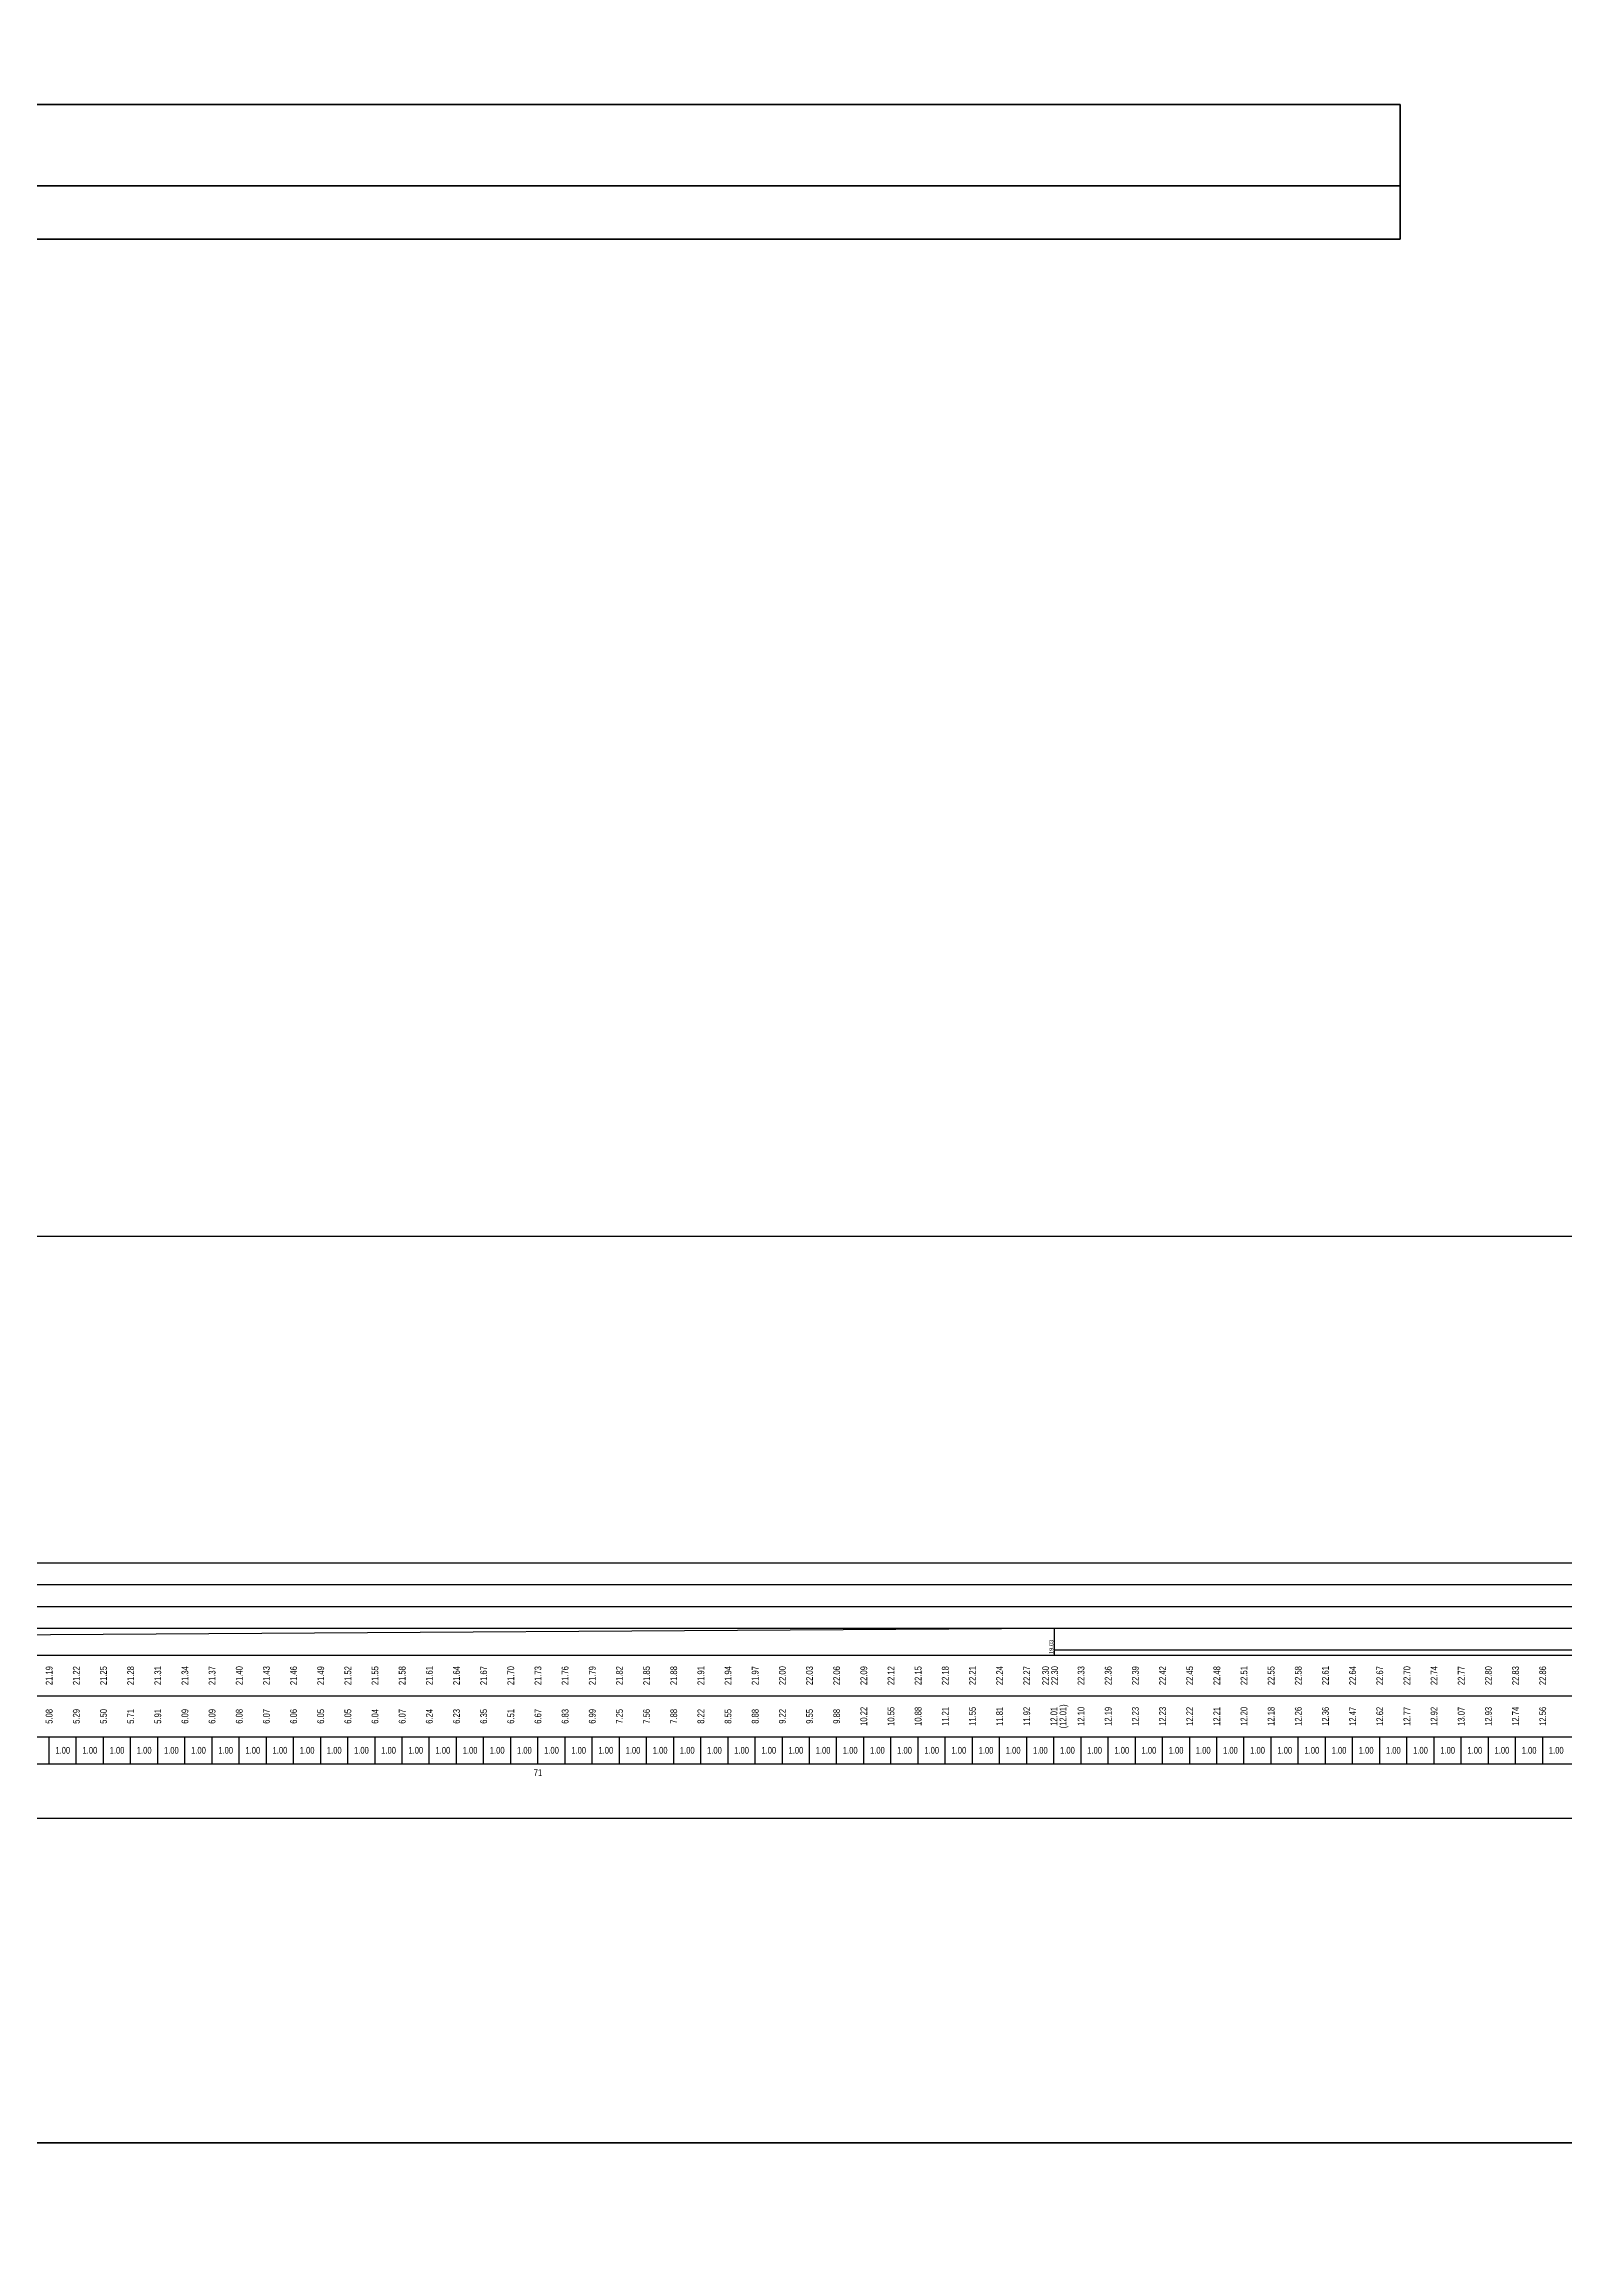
# Model space of a CAD drawing. Header units: millimetres. Extents: x 265754 to 14267433, y -6145605 to 2433772.
# Drawn here: x 6880225 to 6936225, y -109950 to -28662 of the extents above; entities that cross this region are included whole.
import ezdxf
from ezdxf import colors
from ezdxf.entities.mleader import LeaderData, LeaderLine
from ezdxf.enums import TextEntityAlignment as Align
from ezdxf.math import Vec2, Vec3

# ---------------------------------------------------------------- set-up
doc = ezdxf.new("R2010")
doc.units = ezdxf.units.MM
for name, color, linetype, lineweight in [('1-Бетон', 106, 'Continuous', 35), ('ИС_Выноски', 3, 'Continuous', 18), ('ИС_ТаБл', 5, 'Continuous', 35)]:
    doc.layers.add(name, color=color, linetype=linetype, lineweight=lineweight)
for name, color, linetype in [('Красные отметки', 1, 'Continuous'), ('Пикеты', 7, 'Continuous'), ('Таблица', 7, 'Continuous'), ('Черные отметки', 3, 'Continuous')]:
    doc.layers.add(name, color=color, linetype=linetype)
doc.styles.add('0', font='isocpeur.ttf', dxfattribs={"width": 0.8, "oblique": 15})
doc.styles.add('ISOCPEUR', font='isocpeur.ttf', dxfattribs={"width": 0.8, "oblique": 15, "height": 2.5})
doc.styles.get("Standard").update_dxf_attribs({"font": 'arial.ttf'})
doc.dimstyles.new('М400нов', dxfattribs={"dimscale": 400, "dimtxt": 2.5, "dimasz": 2, "dimexe": 1, "dimexo": 1, "dimgap": 0.8, "dimtad": 1, "dimdec": 0, "dimzin": 0, "dimdsep": 46, "dimtxsty": '0', "dimblk": 'OBLIQUE', "dimcen": 0.09, "dimdle": 1, "dimclrd": 256, "dimclre": 256, "dimclrt": 256, "dimadec": 4, "dimazin": 0, "dimtfac": 1, "dimtdec": 0, "dimtmove": 1, "dimatfit": 2, "dimfxl": 1, "dimtolj": 1, "dimtzin": 0, "dimlwd": -1, "dimarcsym": 0})

# ---------------------------------------------------------------- blocks, each defined once
blk = doc.blocks.new('_None')
blk = doc.blocks.new('*D292')
at = {"layer": '1-Бетон', "transparency": 16777216}
blk.add_line((6933750, -658489), (6934314, -664008), dxfattribs=at)
blk.add_solid([(6934447, -663994), (6934182, -664022), (6934396, -664804)], dxfattribs=at)
at = {"layer": 'Defpoints', "color": 0, "transparency": 16777216}
for p in [(6853074, 131052), (6934396, -664804)]:
    blk.add_point(p, dxfattribs=at)
at = {"layer": '1-Бетон', "transparency": 16777216, "insert": (6934808, -660767), "char_height": 1000, "attachment_point": 5, "rotation": 275.83435, "style": '0'}
blk.add_mtext('\\A1;R800000', dxfattribs=at)
blk = doc.blocks.new('мост план кальмиус')
at = {"layer": 'ИС_Выноски'}
ml = blk.add_multileader_mtext('Standard', dxfattribs=at)
ml.set_content('Ось ростверка опоры ОК6 ПК 71+26,32', color=256, style='ISOCPEUR')
ml.set_leader_properties(color=256, linetype='ByLayer')
ml.set_arrow_properties(name='NONE')
ml.build(insert=Vec2(0, 0))
ml.multileader.update_dxf_attribs({"text_left_attachment_type": 6, "text_right_attachment_type": 6, "dogleg_length": 0.36, "arrow_head_size": 600, "scale": 200})
ctx = ml.context
ctx.base_point, ctx.scale, ctx.char_height, ctx.arrow_head_size, ctx.landing_gap_size, ctx.plane_origin, ctx.plane_x_axis, ctx.plane_y_axis = Vec3(73245.4, -32330.6), 200, 1200, 600, 125, Vec3(80241.1, -7446.2), Vec3(0, 1), Vec3(-1, 0)
ctx.left_attachment, ctx.right_attachment, ctx.text_align_type = 6, 6, 1
notes = []
notes.append((ctx, [(1, (1, 1, 0), (73245.4, -15820.4), (0, -1), 161, [(1, [(73245.4, -14402.4)], 0, [])])]))
ctx.mtext.insert, ctx.mtext.text_direction, ctx.mtext.rotation, ctx.mtext.width, ctx.mtext.alignment, ctx.mtext.flow_direction = Vec3(71805.4, -24156), Vec3(0, 1), 1.5707963, 17109.09, 2, 5
ml = blk.add_multileader_mtext('Standard', dxfattribs=at)
ml.set_content('Ось опоры ОП5 \\PПК 71+4,24', color=256, style='ISOCPEUR')
ml.set_leader_properties(color=256, linetype='ByLayer')
ml.set_arrow_properties(name='NONE')
ml.build(insert=Vec2(0, 0))
ml.multileader.update_dxf_attribs({"text_left_attachment_type": 6, "text_right_attachment_type": 6, "dogleg_length": 0.36, "arrow_head_size": 600, "scale": 200})
ctx = ml.context
ctx.base_point, ctx.scale, ctx.char_height, ctx.arrow_head_size, ctx.landing_gap_size, ctx.plane_origin, ctx.plane_x_axis, ctx.plane_y_axis = Vec3(49544.5, -27905.8), 200, 1200, 600, 125, Vec3(56540.2, -9400.5), Vec3(0, 1), Vec3(-1, 0)
ctx.left_attachment, ctx.right_attachment, ctx.text_align_type = 6, 6, 1
notes.append((ctx, [(1, (1, 1, 0), (49544.5, -18211.7), (0, -1), 161, [(1, [(49544.5, -16236.4)], 0, [])])]))
ctx.mtext.insert, ctx.mtext.text_direction, ctx.mtext.rotation, ctx.mtext.width, ctx.mtext.alignment, ctx.mtext.flow_direction = Vec3(48104.5, -23139.3), Vec3(0, 1), 1.5707963, 10620.215, 2, 5
for ctx, leaders in notes:
    for number, flags, end, landing, length, lines in leaders:
        leader = LeaderData()
        leader.index, (leader.has_last_leader_line, leader.has_dogleg_vector, leader.attachment_direction) = number, flags
        leader.last_leader_point, leader.dogleg_vector, leader.dogleg_length = Vec3(end), Vec3(landing), length
        for number, points, colour, breaks in lines:
            line = LeaderLine()
            line.index, line.vertices, line.color, line.breaks = number, Vec3.list(points), colors.encode_raw_color(colour), breaks
            leader.lines.append(line)
        ctx.leaders.append(leader)

msp = doc.modelspace()

# ---------------------------------------------------------------- linework, layer by layer
at = {"color": 1}
msp.add_lwpolyline([(6546658.009, 91146.6249), (7115680.6605, 91146.6249), (7115680.6605, -72566.6945), (6546658.009, -72566.6945)], close=True, dxfattribs=at)
at = {"layer": '1-Бетон', "color": 6}
msp.add_lwpolyline([(6532385.7521, 97510.8397), (7457736.6859, 97510.8397), (7457736.6859, -105940.3832), (6532385.7521, -105940.3832)], close=True, dxfattribs=at)
at = {"layer": 'ИС_ТаБл'}
for p, q in [((6766243.5233, -30884.1617), (6930166.0922, -30884.1617)), ((6766243.5233, -35838.5693), (6930166.0922, -35838.5693))]:
    msp.add_line(p, q, dxfattribs=at)
at = {"layer": 'ИС_ТаБл', "ltscale": 1000}
msp.add_line((6930166.0922, -33884.1617), (6766243.5233, -33884.1617), dxfattribs=at)
at = {"layer": 'ИС_ТаБл'}
msp.add_lwpolyline([(6930166.0922, -30884.1617), (6930166.0922, -35838.5693)], dxfattribs=at)
at = {"layer": 'Красные отметки', "linetype": 'Continuous'}
for p, q in [((6761841.5182, -87983.4055), (6917436.7226, -86983.4055)), ((6917436.7226, -87983.4055), (6917436.7226, -86983.4055)), ((6917436.7226, -87783.4055), (6998408.6098, -87783.4055))]:
    msp.add_line(p, q, dxfattribs=at)
at = {"layer": 'Таблица', "linetype": 'Continuous'}
for p, q in [((6598408.6098, -84583.4055), (6998408.6098, -84583.4055)), ((6598408.6098, -85383.4055), (6998408.6098, -85383.4055)), ((6598408.6098, -86183.4055), (6998408.6098, -86183.4055)), ((6598408.6098, -86983.4055), (6998408.6098, -86983.4055)), ((6598408.6098, -87983.4055), (6998408.6098, -87983.4055)), ((6598408.6098, -89483.4055), (6998408.6098, -89483.4055)), ((6598408.6098, -90983.4055), (6998408.6098, -90983.4055)), ((6598408.6098, -91983.4055), (6998408.6098, -91983.4055)), ((6598408.6098, -93983.4055), (6998408.6098, -93983.4055))]:
    msp.add_line(p, q, dxfattribs=at)
at = {"layer": 'Черные отметки', "linetype": 'Continuous'}
for p, q in [((6880408.6098, -91983.4055), (6880408.6098, -90983.4055)), ((6881408.6098, -91983.4055), (6881408.6098, -90983.4055)), ((6882408.6098, -91983.4055), (6882408.6098, -90983.4055)), ((6883408.6098, -91983.4055), (6883408.6098, -90983.4055)), ((6884408.6098, -91983.4055), (6884408.6098, -90983.4055)), ((6885408.6098, -91983.4055), (6885408.6098, -90983.4055)), ((6886408.6098, -91983.4055), (6886408.6098, -90983.4055)), ((6887408.6098, -91983.4055), (6887408.6098, -90983.4055)), ((6888408.6098, -91983.4055), (6888408.6098, -90983.4055)), ((6889408.6098, -91983.4055), (6889408.6098, -90983.4055)), ((6890408.6098, -91983.4055), (6890408.6098, -90983.4055)), ((6891408.6098, -91983.4055), (6891408.6098, -90983.4055)), ((6892408.6098, -91983.4055), (6892408.6098, -90983.4055)), ((6893408.6098, -91983.4055), (6893408.6098, -90983.4055)), ((6894408.6098, -91983.4055), (6894408.6098, -90983.4055)), ((6895408.6098, -91983.4055), (6895408.6098, -90983.4055)), ((6896408.6098, -91983.4055), (6896408.6098, -90983.4055)), ((6897408.6098, -91983.4055), (6897408.6098, -90983.4055)), ((6898408.6098, -91983.4055), (6898408.6098, -90983.4055)), ((6899408.6098, -91983.4055), (6899408.6098, -90983.4055)), ((6900408.6098, -91983.4055), (6900408.6098, -90983.4055)), ((6901408.6098, -91983.4055), (6901408.6098, -90983.4055)), ((6902408.6098, -91983.4055), (6902408.6098, -90983.4055)), ((6903408.6098, -91983.4055), (6903408.6098, -90983.4055)), ((6904408.6098, -91983.4055), (6904408.6098, -90983.4055)), ((6905408.6098, -91983.4055), (6905408.6098, -90983.4055)), ((6906408.6098, -91983.4055), (6906408.6098, -90983.4055)), ((6907408.6098, -91983.4055), (6907408.6098, -90983.4055)), ((6908408.6098, -91983.4055), (6908408.6098, -90983.4055)), ((6909408.6098, -91983.4055), (6909408.6098, -90983.4055)), ((6910408.6098, -91983.4055), (6910408.6098, -90983.4055)), ((6911408.6098, -91983.4055), (6911408.6098, -90983.4055)), ((6912408.6098, -91983.4055), (6912408.6098, -90983.4055)), ((6913408.6098, -91983.4055), (6913408.6098, -90983.4055)), ((6914408.6098, -91983.4055), (6914408.6098, -90983.4055)), ((6915408.6098, -91983.4055), (6915408.6098, -90983.4055)), ((6916408.6098, -91983.4055), (6916408.6098, -90983.4055)), ((6917408.6098, -91983.4055), (6917408.6098, -90983.4055)), ((6918408.6098, -91983.4055), (6918408.6098, -90983.4055)), ((6919408.6098, -91983.4055), (6919408.6098, -90983.4055)), ((6920408.6098, -91983.4055), (6920408.6098, -90983.4055)), ((6921408.6098, -91983.4055), (6921408.6098, -90983.4055)), ((6922408.6098, -91983.4055), (6922408.6098, -90983.4055)), ((6923408.6098, -91983.4055), (6923408.6098, -90983.4055)), ((6924408.6098, -91983.4055), (6924408.6098, -90983.4055)), ((6925408.6098, -91983.4055), (6925408.6098, -90983.4055)), ((6926408.6098, -91983.4055), (6926408.6098, -90983.4055)), ((6927408.6098, -91983.4055), (6927408.6098, -90983.4055)), ((6928408.6098, -91983.4055), (6928408.6098, -90983.4055)), ((6929408.6098, -91983.4055), (6929408.6098, -90983.4055)), ((6930408.6098, -91983.4055), (6930408.6098, -90983.4055)), ((6931408.6098, -91983.4055), (6931408.6098, -90983.4055)), ((6932408.6098, -91983.4055), (6932408.6098, -90983.4055)), ((6933408.6098, -91983.4055), (6933408.6098, -90983.4055)), ((6934408.6098, -91983.4055), (6934408.6098, -90983.4055)), ((6935408.6098, -91983.4055), (6935408.6098, -90983.4055))]:
    msp.add_line(p, q, dxfattribs=at)

# ---------------------------------------------------------------- block references
at = {"layer": '1-Бетон'}
msp.add_blockref('мост план кальмиус', (6853073.53, -668947.9294), dxfattribs=at)

# ---------------------------------------------------------------- texts
at = {"layer": 'Красные отметки', "linetype": 'Continuous', "width": 0.8}
msp.add_text('19.03', height=150, rotation=90.000002493, dxfattribs=at).set_placement((6917386.7226, -87937.951))
for s, p in [('21.19', (6880408.6098, -88733.4055)), ('21.22', (6881408.6098, -88733.4055)), ('21.25', (6882408.6098, -88733.4055)), ('21.28', (6883408.6098, -88733.4055)), ('21.31', (6884408.6098, -88733.4055)), ('21.34', (6885408.6098, -88733.4055)), ('21.37', (6886408.6098, -88733.4055)), ('21.40', (6887408.6098, -88733.4055)), ('21.43', (6888408.6098, -88733.4055)), ('21.46', (6889408.6098, -88733.4055)), ('21.49', (6890408.6098, -88733.4055)), ('21.52', (6891408.6098, -88733.4055)), ('21.55', (6892408.6098, -88733.4055)), ('21.58', (6893408.6098, -88733.4055)), ('21.61', (6894408.6098, -88733.4055)), ('21.64', (6895408.6098, -88733.4055)), ('21.67', (6896408.6098, -88733.4055)), ('21.70', (6897408.6098, -88733.4055)), ('21.73', (6898408.6098, -88733.4055)), ('21.76', (6899408.6098, -88733.4055)), ('21.79', (6900408.6098, -88733.4055)), ('21.82', (6901408.6098, -88733.4055)), ('21.85', (6902408.6098, -88733.4055)), ('21.88', (6903408.6098, -88733.4055)), ('21.91', (6904408.6098, -88733.4055)), ('21.94', (6905408.6098, -88733.4055)), ('21.97', (6906408.6098, -88733.4055)), ('22.00', (6907408.6098, -88733.4055)), ('22.03', (6908408.6098, -88733.4055)), ('22.06', (6909408.6098, -88733.4055)), ('22.09', (6910408.6098, -88733.4055)), ('22.12', (6911408.6098, -88733.4055)), ('22.15', (6912408.6098, -88733.4055)), ('22.18', (6913408.6098, -88733.4055)), ('22.21', (6914408.6098, -88733.4055)), ('22.24', (6915408.6098, -88733.4055)), ('22.27', (6916408.6098, -88733.4055)), ('22.30', (6917103.3893, -88733.4055)), ('22.30', (6917436.7226, -88733.4055)), ('22.33', (6918408.6098, -88733.4055)), ('22.36', (6919408.6098, -88733.4055)), ('22.39', (6920408.6098, -88733.4055)), ('22.42', (6921408.6098, -88733.4055)), ('22.45', (6922408.6098, -88733.4055)), ('22.48', (6923408.6098, -88733.4055)), ('22.51', (6924408.6098, -88733.4055)), ('22.55', (6925408.6098, -88733.4055)), ('22.58', (6926408.6098, -88733.4055)), ('22.61', (6927408.6098, -88733.4055)), ('22.64', (6928408.6098, -88733.4055)), ('22.67', (6929408.6098, -88733.4055)), ('22.70', (6930408.6098, -88733.4055)), ('22.74', (6931408.6098, -88733.4055)), ('22.77', (6932408.6098, -88733.4055)), ('22.80', (6933408.6098, -88733.4055)), ('22.83', (6934408.6098, -88733.4055)), ('22.86', (6935408.6098, -88733.4055))]:
    msp.add_text(s, height=250, rotation=90.000002493, dxfattribs=at).set_placement(p, align=Align.MIDDLE_CENTER)
at = {"layer": 'Пикеты', "linetype": 'Continuous', "width": 0.8}
msp.add_text('71', height=250, dxfattribs=at).set_placement((6898408.6098, -92429.9288), align=Align.CENTER)
at = {"layer": 'Черные отметки', "linetype": 'Continuous', "width": 0.8}
for s, p in [('5.08', (6880408.6098, -90233.4055)), ('5.29', (6881408.6098, -90233.4055)), ('5.50', (6882408.6098, -90233.4055)), ('5.71', (6883408.6098, -90233.4055)), ('5.91', (6884408.6098, -90233.4055)), ('6.09', (6885408.6098, -90233.4055)), ('6.09', (6886408.6098, -90233.4055)), ('6.08', (6887408.6098, -90233.4055)), ('6.07', (6888408.6098, -90233.4055)), ('6.06', (6889408.6098, -90233.4055)), ('6.05', (6890408.6098, -90233.4055)), ('6.05', (6891408.6098, -90233.4055)), ('6.04', (6892408.6098, -90233.4055)), ('6.07', (6893408.6098, -90233.4055)), ('6.24', (6894408.6098, -90233.4055)), ('6.23', (6895408.6098, -90233.4055)), ('6.35', (6896408.6098, -90233.4055)), ('6.51', (6897408.6098, -90233.4055)), ('6.67', (6898408.6098, -90233.4055)), ('6.83', (6899408.6098, -90233.4055)), ('6.99', (6900408.6098, -90233.4055)), ('7.25', (6901408.6098, -90233.4055)), ('7.56', (6902408.6098, -90233.4055)), ('7.88', (6903408.6098, -90233.4055)), ('8.22', (6904408.6098, -90233.4055)), ('8.55', (6905408.6098, -90233.4055)), ('8.88', (6906408.6098, -90233.4055)), ('9.22', (6907408.6098, -90233.4055)), ('9.55', (6908408.6098, -90233.4055)), ('9.88', (6909408.6098, -90233.4055)), ('10.22', (6910408.6098, -90233.4055)), ('10.55', (6911408.6098, -90233.4055)), ('10.88', (6912408.6098, -90233.4055)), ('11.21', (6913408.6098, -90233.4055)), ('11.55', (6914408.6098, -90233.4055)), ('11.81', (6915408.6098, -90233.4055)), ('11.92', (6916408.6098, -90233.4055)), ('12.01', (6917408.6098, -90233.4055)), ('(12.01)', (6917741.9431, -90233.4055)), ('12.10', (6918408.6098, -90233.4055)), ('12.19', (6919408.6098, -90233.4055)), ('12.23', (6920408.6098, -90233.4055)), ('12.23', (6921408.6098, -90233.4055)), ('12.22', (6922408.6098, -90233.4055)), ('12.21', (6923408.6098, -90233.4055)), ('12.20', (6924408.6098, -90233.4055)), ('12.18', (6925408.6098, -90233.4055)), ('12.26', (6926408.6098, -90233.4055)), ('12.36', (6927408.6098, -90233.4055)), ('12.47', (6928408.6098, -90233.4055)), ('12.62', (6929408.6098, -90233.4055)), ('12.77', (6930408.6098, -90233.4055)), ('12.92', (6931408.6098, -90233.4055)), ('13.07', (6932408.6098, -90233.4055)), ('12.93', (6933408.6098, -90233.4055)), ('12.74', (6934408.6098, -90233.4055)), ('12.56', (6935408.6098, -90233.4055))]:
    msp.add_text(s, height=250, rotation=90.000002493, dxfattribs=at).set_placement(p, align=Align.MIDDLE_CENTER)
for p in [(6880908.6098, -91483.4055), (6881908.6098, -91483.4055), (6882908.6098, -91483.4055), (6883908.6098, -91483.4055), (6884908.6098, -91483.4055), (6885908.6098, -91483.4055), (6886908.6098, -91483.4055), (6887908.6098, -91483.4055), (6888908.6098, -91483.4055), (6889908.6098, -91483.4055), (6890908.6098, -91483.4055), (6891908.6098, -91483.4055), (6892908.6098, -91483.4055), (6893908.6098, -91483.4055), (6894908.6098, -91483.4055), (6895908.6098, -91483.4055), (6896908.6098, -91483.4055), (6897908.6098, -91483.4055), (6898908.6098, -91483.4055), (6899908.6098, -91483.4055), (6900908.6098, -91483.4055), (6901908.6098, -91483.4055), (6902908.6098, -91483.4055), (6903908.6098, -91483.4055), (6904908.6098, -91483.4055), (6905908.6098, -91483.4055), (6906908.6098, -91483.4055), (6907908.6098, -91483.4055), (6908908.6098, -91483.4055), (6909908.6098, -91483.4055), (6910908.6098, -91483.4055), (6911908.6098, -91483.4055), (6912908.6098, -91483.4055), (6913908.6098, -91483.4055), (6914908.6098, -91483.4055), (6915908.6098, -91483.4055), (6916908.6098, -91483.4055), (6917908.6098, -91483.4055), (6918908.6098, -91483.4055), (6919908.6098, -91483.4055), (6920908.6098, -91483.4055), (6921908.6098, -91483.4055), (6922908.6098, -91483.4055), (6923908.6098, -91483.4055), (6924908.6098, -91483.4055), (6925908.6098, -91483.4055), (6926908.6098, -91483.4055), (6927908.6098, -91483.4055), (6928908.6098, -91483.4055), (6929908.6098, -91483.4055), (6930908.6098, -91483.4055), (6931908.6098, -91483.4055), (6932908.6098, -91483.4055), (6933908.6098, -91483.4055), (6934908.6098, -91483.4055), (6935908.6098, -91483.4055)]:
    msp.add_text('1.00', height=250, dxfattribs=at).set_placement(p, align=Align.MIDDLE_CENTER)

# ---------------------------------------------------------------- dimensions: what is measured, and where the dimension line sits
at = {"layer": '1-Бетон'}
dim = msp.add_radius_dim(center=(6853073.53, 131052.1027), mpoint=(6934395.7587, -664803.8808), dimstyle='М400нов', override={"dimsah": 1}, dxfattribs=at)
dim.commit()
dim.dimension.update_dxf_attribs({"geometry": '*D292', "text_midpoint": (6933991.7931, -660850.4916), "dimtype": 164})

# ---------------------------------------------------------------- leaders
at = {"layer": 'ИС_Выноски'}
ml = msp.add_multileader_mtext('Standard', dxfattribs=at)
ml.set_content('Ось ростверка опоры ОК6 ПК 71+26,32', color=256, style='ISOCPEUR')
ml.set_leader_properties(color=256, linetype='ByLayer')
ml.set_arrow_properties(name='NONE')
ml.build(insert=Vec2(0, 0))
ml.multileader.update_dxf_attribs({"text_left_attachment_type": 6, "text_right_attachment_type": 6, "dogleg_length": 0.36, "arrow_head_size": 600, "scale": 200})
ctx = ml.context
ctx.base_point, ctx.scale, ctx.char_height, ctx.arrow_head_size, ctx.landing_gap_size, ctx.plane_origin, ctx.plane_x_axis, ctx.plane_y_axis = Vec3(6926318.9416, -502635.447), 200, 1200, 600, 125, Vec3(6933314.6181, -477751.0722), Vec3(0, 1), Vec3(-1, 0)
ctx.left_attachment, ctx.right_attachment, ctx.text_align_type = 6, 6, 1
notes = []
notes.append((ctx, [(1, (1, 1, 0), (6926318.9416, -486125.3273), (0, -1), 161.0417, [(1, [(6926318.9416, -484707.3191)], 0, [])])]))
ctx.mtext.insert, ctx.mtext.text_direction, ctx.mtext.rotation, ctx.mtext.width, ctx.mtext.alignment, ctx.mtext.flow_direction = Vec3(6924878.9416, -494460.908), Vec3(0, 1), 1.5707963268, 17109.090455, 2, 5
ml = msp.add_multileader_mtext('Standard', dxfattribs=at)
ml.set_content('Ось ростверка опоры ОК6 ПК 71+26,32', color=256, style='ISOCPEUR')
ml.set_leader_properties(color=256, linetype='ByLayer')
ml.set_arrow_properties(name='NONE')
ml.build(insert=Vec2(0, 0))
ml.multileader.update_dxf_attribs({"text_left_attachment_type": 6, "text_right_attachment_type": 6, "dogleg_length": 0.36, "arrow_head_size": 600, "scale": 200})
ctx = ml.context
ctx.base_point, ctx.scale, ctx.char_height, ctx.arrow_head_size, ctx.landing_gap_size, ctx.plane_origin, ctx.plane_x_axis, ctx.plane_y_axis = Vec3(6926318.9416, -628459.9767), 200, 1200, 600, 125, Vec3(6933314.6181, -603575.6019), Vec3(0, 1), Vec3(-1, 0)
ctx.left_attachment, ctx.right_attachment, ctx.text_align_type = 6, 6, 1
notes.append((ctx, [(1, (1, 1, 0), (6926318.9416, -611949.8569), (0, -1), 161.0417, [(1, [(6926318.9416, -610531.8488)], 0, [])])]))
ctx.mtext.insert, ctx.mtext.text_direction, ctx.mtext.rotation, ctx.mtext.width, ctx.mtext.alignment, ctx.mtext.flow_direction = Vec3(6924878.9416, -620285.4377), Vec3(0, 1), 1.5707963268, 17109.090455, 2, 5
ml = msp.add_multileader_mtext('Standard', dxfattribs=at)
ml.set_content('Ось опоры ОП5 \\PПК 71+4,24', color=256, style='ISOCPEUR')
ml.set_leader_properties(color=256, linetype='ByLayer')
ml.set_arrow_properties(name='NONE')
ml.build(insert=Vec2(0, 0))
ml.multileader.update_dxf_attribs({"text_left_attachment_type": 6, "text_right_attachment_type": 6, "dogleg_length": 0.36, "arrow_head_size": 600, "scale": 200})
ctx = ml.context
ctx.base_point, ctx.scale, ctx.char_height, ctx.arrow_head_size, ctx.landing_gap_size, ctx.plane_origin, ctx.plane_x_axis, ctx.plane_y_axis = Vec3(6902618.0758, -498210.7284), 200, 1200, 600, 125, Vec3(6909613.7524, -479705.4074), Vec3(0, 1), Vec3(-1, 0)
ctx.left_attachment, ctx.right_attachment, ctx.text_align_type = 6, 6, 1
notes.append((ctx, [(1, (1, 1, 0), (6902618.0758, -488516.6086), (0, -1), 161.0417, [(1, [(6902618.0758, -486541.2457)], 0, [])])]))
ctx.mtext.insert, ctx.mtext.text_direction, ctx.mtext.rotation, ctx.mtext.width, ctx.mtext.alignment, ctx.mtext.flow_direction = Vec3(6901178.0758, -493444.1894), Vec3(0, 1), 1.5707963268, 10620.215089, 2, 5
ml = msp.add_multileader_mtext('Standard', dxfattribs=at)
ml.set_content('Ось опоры ОП5 \\PПК 71+4,24', color=256, style='ISOCPEUR')
ml.set_leader_properties(color=256, linetype='ByLayer')
ml.set_arrow_properties(name='NONE')
ml.build(insert=Vec2(0, 0))
ml.multileader.update_dxf_attribs({"text_left_attachment_type": 6, "text_right_attachment_type": 6, "dogleg_length": 0.36, "arrow_head_size": 600, "scale": 200})
ctx = ml.context
ctx.base_point, ctx.scale, ctx.char_height, ctx.arrow_head_size, ctx.landing_gap_size, ctx.plane_origin, ctx.plane_x_axis, ctx.plane_y_axis = Vec3(6902618.0758, -624035.2581), 200, 1200, 600, 125, Vec3(6909613.7524, -605529.9371), Vec3(0, 1), Vec3(-1, 0)
ctx.left_attachment, ctx.right_attachment, ctx.text_align_type = 6, 6, 1
notes.append((ctx, [(1, (1, 1, 0), (6902618.0758, -614341.1383), (0, -1), 161.0417, [(1, [(6902618.0758, -612365.7754)], 0, [])])]))
ctx.mtext.insert, ctx.mtext.text_direction, ctx.mtext.rotation, ctx.mtext.width, ctx.mtext.alignment, ctx.mtext.flow_direction = Vec3(6901178.0758, -619268.7191), Vec3(0, 1), 1.5707963268, 10620.215089, 2, 5
for ctx, leaders in notes:
    for number, flags, end, landing, length, lines in leaders:
        leader = LeaderData()
        leader.index, (leader.has_last_leader_line, leader.has_dogleg_vector, leader.attachment_direction) = number, flags
        leader.last_leader_point, leader.dogleg_vector, leader.dogleg_length = Vec3(end), Vec3(landing), length
        for number, points, colour, breaks in lines:
            line = LeaderLine()
            line.index, line.vertices, line.color, line.breaks = number, Vec3.list(points), colors.encode_raw_color(colour), breaks
            leader.lines.append(line)
        ctx.leaders.append(leader)

doc.saveas('drawing.dxf')
